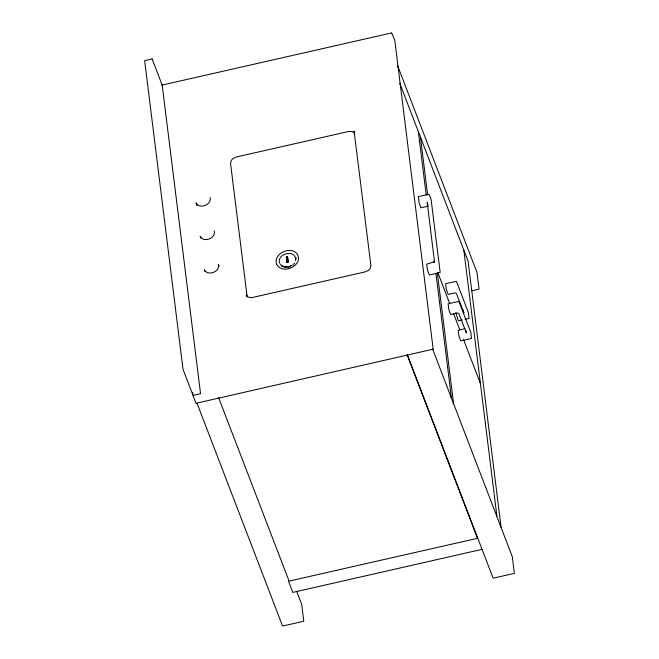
<?xml version="1.0" encoding="UTF-8"?>
<svg xmlns="http://www.w3.org/2000/svg" width="659" height="659" viewBox="0 0 659 659"><rect width="100%" height="100%" fill="white"/><g stroke="black" fill="none" stroke-linecap="round" stroke-linejoin="round"><path stroke-width="0.99" d="M295.57 259.555C295.57 248.847 276.459 253.583 279.581 263.139M434.462 260.857L433.902 262.307L434.24 261.854L426.719 264.102L427.452 270.017L429.396 275.083L440.171 272.414L431.085 199.306L429.001 194.207L418.333 196.621L419.058 202.519L420.821 207.774L428.095 206.259M433.128 349.171L195.987 403.308L193.194 396.034L192.675 392.352M501.087 527.406L468.03 260.775L463.961 250.371M452.824 403.843L453.549 403.374L437.288 272.538M289.836 266.137L291.303 265.429M289.96 266.467L291.467 265.742M286.476 259.646L287.752 259.036C288.403 255.354 285.792 258.822 286.41 257.62M161.859 85.143L391.553 32.958M420.277 137.838L420.697 137.739L463.837 250.132L480.296 382.533L479.876 382.632M286.261 257.595L287.588 257.298L287.645 258.097C284.128 258.435 289.853 258.353 287.176 259.473L287.316 260.272L287.242 259.662L287.859 259.514M286.5 259.514L287.826 259.209M471.935 290.767L479.035 289.153L476.943 272.356L397.715 65.958M462.181 319.961L458.326 320.834L455.781 312.597M464.99 319.318L469.084 318.322L468.409 312.572L456.415 281.344L445.591 283.675L446.324 289.548L448.194 294.433L454.858 292.925L456.399 293.428L463.911 312.885L463.747 312.069M464.875 328.643L458.129 330.348L458.936 335.991L460.822 340.917L471.523 338.462L470.905 332.655L458.911 301.435L448.087 303.758L448.82 309.639L450.69 314.516L457.354 313.009L458.845 313.453L466.407 332.976L465.979 330.719M450.921 397.393L451.341 397.303L435.961 273.584M496.458 516.022L496.878 515.923L480.419 383.522L463.434 339.278M288.864 580.48L218.631 397.748M477.207 537.695L407.138 354.921M288.947 581.139L477.289 538.354M288.271 266.615L285.125 266.837L282.299 266.038M288.362 266.969L285.125 267.183L282.258 266.376M418.416 131.652L420.384 136.594L427.633 194.899M286.78 261.878L287.497 262.249L286.747 261.689M282.942 266.656L281.764 265.89M391.8 33.008L394.799 40.471L433.161 349.089M354.69 133.06L352.236 131.495L348.644 131.479L236.284 157.007L232.784 158.695L231.21 160.491L230.551 163.399L247.158 296.912M276.508 264.004C281.953 275.528 303.898 265.486 297.25 254.012C290.553 245.642 273.254 253.344 276.549 264.07M399.799 83.298L418.308 131.512L426.208 195.064M437.741 272.348L449.858 303.898M453.524 313.462L459.768 329.714M354.789 132.961L354.081 131.133L370.893 265.486L370.226 268.411L368.645 270.198L365.16 271.879L252.801 297.407C250.156 298.107 247.15 297.11 246.293 294.968L246.993 296.797M432.675 349.229L512.274 556.591L514.358 573.388L493.138 578.207L407.278 354.534M210.073 197.486C212.132 204.628 199.372 209.801 195.97 202.799L197.082 205.69M214.233 230.955C216.292 238.088 203.532 243.262 200.13 236.26L200.88 238.204M219.118 266.31L218.376 264.358C220.427 271.739 207.659 276.623 204.29 269.72L205.04 271.665M296.641 591.247L301.698 604.427L303.783 621.231L282.563 626.05L197.066 403.333M428.062 205.32L427.189 202.329L434.569 262.364M295.932 257.587L296.27 258.872M463.598 311.32L463.384 310.002M288.172 262.101L286.879 262.562L288.189 262.134M482.067 549.334L292.728 592.416L288.667 581.444M295.487 259.399A7.908 6.03 -21 0 1 295.487 260.618M294.614 263.065A7.908 6.03 -21 0 1 292.711 265.215M290.059 266.747A7.908 6.03 -21 0 1 288.584 267.2M281.879 265.956A7.908 6.03 -21 0 1 280.47 264.028M287.991 260.832C285.635 261.73 287.794 261.434 287.991 260.832M286.83 260.807L287.851 260.816L286.83 260.807M286.36 256.944L286.385 257.43L286.36 256.944M288.098 261.582L287.522 262.125L288.098 261.582M287.497 256.623L286.978 257.298L287.489 256.59M287.892 260.099L286.574 260.404L287.892 260.099M152.13 58.923L144.642 60.628L182.996 369.229L193.054 395.441L200.55 393.744L162.188 85.135L152.13 58.923M287.003 257.694L287.069 258.262L287.003 257.694"/></g></svg>
